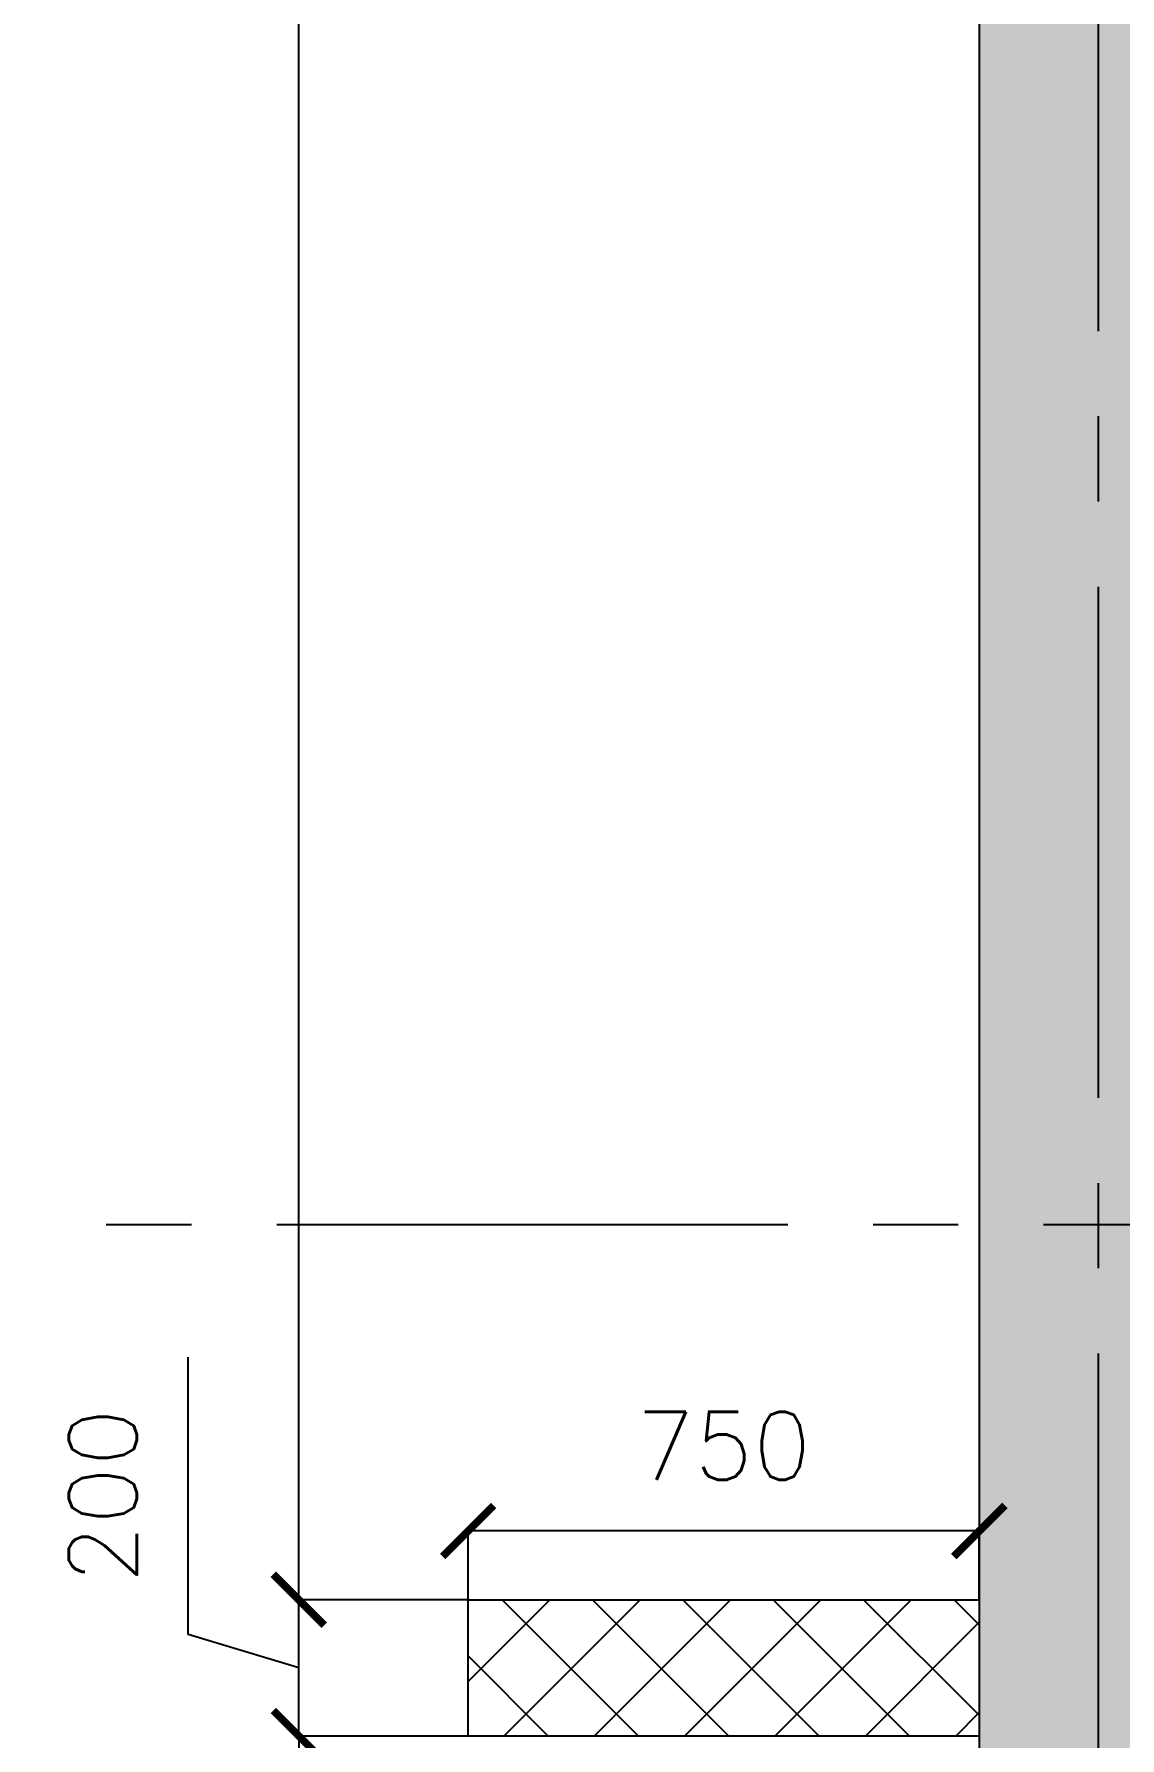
# Model space of a CAD drawing. Header units: millimetres. Extents: x 1135099 to 1230264, y -5736945 to -5695799.
# Drawn here: x 1183444 to 1185037, y -5714802 to -5712303 of the extents above; entities that cross this region are included whole.
import ezdxf

# ---------------------------------------------------------------- set-up
doc = ezdxf.new("R2010")
doc.units = ezdxf.units.MM
doc.header["$LTSCALE"] = 1000
doc.header["$MEASUREMENT"] = 0
for name, pattern in [('AUDIT_D_120904163729-0', [0]), ('T8(T9 IS SIMILAR) - TYPICAL FLOOR ELEVATION$1$AUDIT_D_120904163729-0', [0]), ('T8(T9 IS SIMILAR) - TYPICAL FLOOR ELEVATION$1$HIDDEN', [0.375, 0.25, -0.125]), ('T8_REFUGE COLUMNS$0$CENTER2', [1.125, 0.75, -0.125, 0.125, -0.125])]:
    doc.linetypes.add(name, pattern=pattern)
doc.layers.get('0').update_dxf_attribs({"linetype": 'AUDIT_D_120904163729-0'})
for name, color, linetype in [('T8(T9 IS SIMILAR) - TYPICAL FLOOR ELEVATION$1$A-DIM', 1, 'T8(T9 IS SIMILAR) - TYPICAL FLOOR ELEVATION$1$AUDIT_D_120904163729-0'), ('T8(T9 IS SIMILAR) - TYPICAL FLOOR ELEVATION$1$A-WALL HATCH', 252, 'T8(T9 IS SIMILAR) - TYPICAL FLOOR ELEVATION$1$AUDIT_D_120904163729-0'), ('T8(T9 IS SIMILAR) - TYPICAL FLOOR ELEVATION$1$A-WALL-FEATURES', 6, 'T8(T9 IS SIMILAR) - TYPICAL FLOOR ELEVATION$1$AUDIT_D_120904163729-0'), ('T8_REFUGE COLUMNS$0$A-CENTERLINE', 193, 'T8_REFUGE COLUMNS$0$CENTER2'), ('T8_REFUGE COLUMNS$1$A-RCC COLS', 3, 'Continuous'), ('T8_TYPICAL COLUMNS$0$A-RCC COLS', 3, 'Continuous')]:
    doc.layers.add(name, color=color, linetype=linetype)
doc.layers.add('T8(T9 IS SIMILAR)$0$D&W', color=8, linetype='Continuous', lineweight=25)
doc.layers.add('T8_REFUGE COLUMNS$1$COL-HATCH', color=7, linetype='Continuous', lineweight=25, true_color=0xa3a3a3)
doc.styles.add('T8(T9 IS SIMILAR) - TYPICAL FLOOR ELEVATION$1$Romans 1', font='romans.shx', dxfattribs={"height": 100})
doc.dimstyles.new('T8(T9 IS SIMILAR) - TYPICAL FLOOR ELEVATION$1$ALPINE S', dxfattribs={"dimscale": 0, "dimtxt": 100, "dimasz": 75, "dimexe": 0, "dimexo": 0, "dimgap": 75, "dimtad": 1, "dimdec": 0, "dimzin": 0, "dimdsep": 46, "dimtxsty": 'T8(T9 IS SIMILAR) - TYPICAL FLOOR ELEVATION$1$Romans 1', "dimblk": 'T8(T9 IS SIMILAR) - TYPICAL FLOOR ELEVATION$1$_ArchTick', "dimcen": 0.09, "dimclrd": 256, "dimclre": 256, "dimclrt": 7, "dimadec": 0, "dimazin": 0, "dimtfac": 1, "dimtdec": 0, "dimtofl": 0, "dimtmove": 1, "dimatfit": 0, "dimldrblk": 'T8(T9 IS SIMILAR) - TYPICAL FLOOR ELEVATION$1$_Open90', "dimfxl": 1, "dimtolj": 1, "dimtzin": 0, "dimarcsym": 0})

# ---------------------------------------------------------------- blocks, each defined once
blk = doc.blocks.new('T8_REFUGE COLUMNS')
at = {"layer": 'T8_REFUGE COLUMNS$1$COL-HATCH', "linetype": 'ByBlock'}
h = blk.add_hatch(color=256, dxfattribs=at)
h.dxf.hatch_style = 1
h.paths.add_polyline_path([(1184832.1, -5718799.9), (1185182.1, -5718799.9), (1185182.1, -5709299.9), (1184832.1, -5709299.9)])
at = {"layer": 'T8_REFUGE COLUMNS$0$A-CENTERLINE'}
for p, q in [((1185007.1, -5719488.7), (1185007.1, -5698299.6)), ((1229551.2, -5714049.9), (1182156.9, -5714049.9))]:
    blk.add_line(p, q, dxfattribs=at)
at = {"layer": 'T8_REFUGE COLUMNS$1$A-RCC COLS', "linetype": 'ByBlock'}
blk.add_lwpolyline([(1184832.1, -5718799.9), (1185182.1, -5718799.9), (1185182.1, -5709299.9), (1184832.1, -5709299.9)], close=True, dxfattribs=at)
blk = doc.blocks.new('T8_TYPICAL COLUMNS')
at = {"layer": 'T8_TYPICAL COLUMNS$0$A-RCC COLS', "linetype": 'ByBlock'}
blk.add_blockref('T8_REFUGE COLUMNS', (0, 0), dxfattribs=at)
blk = doc.blocks.new('T8(T9 IS SIMILAR) - TYPICAL FLOOR ELEVATION$1$_ArchTick')
at = {"color": 0, "linetype": 'ByBlock', "const_width": 0.15}
blk.add_lwpolyline([(-0.5, -0.5), (0.5, 0.5)], dxfattribs=at)
blk = doc.blocks.new('*D818')
at = {"layer": 'T8(T9 IS SIMILAR) - TYPICAL FLOOR ELEVATION$1$A-DIM', "linetype": 'T8(T9 IS SIMILAR) - TYPICAL FLOOR ELEVATION$1$HIDDEN', "lineweight": -2, "transparency": 16777216}
for p, q in [((1184082.1, -5714599.9), (1184082.1, -5714499.1)), ((1184832.1, -5714599.9), (1184832.1, -5714499.1))]:
    blk.add_line(p, q, dxfattribs=at)
at = {"layer": 'T8(T9 IS SIMILAR) - TYPICAL FLOOR ELEVATION$1$A-DIM', "lineweight": -2, "transparency": 16777216}
blk.add_line((1184832.1, -5714499.1), (1184082.1, -5714499.1), dxfattribs=at)
at = {"layer": 'T8(T9 IS SIMILAR) - TYPICAL FLOOR ELEVATION$1$A-DIM', "linetype": 'ByBlock', "lineweight": -2, "transparency": 16777216, "xscale": 75, "yscale": 75, "zscale": 75, "rotation": 180}
blk.add_blockref('T8(T9 IS SIMILAR) - TYPICAL FLOOR ELEVATION$1$_ArchTick', (1184082.1, -5714499.1), dxfattribs=at)
at = {"layer": 'T8(T9 IS SIMILAR) - TYPICAL FLOOR ELEVATION$1$A-DIM', "linetype": 'ByBlock', "lineweight": -2, "transparency": 16777216, "xscale": 75, "yscale": 75, "zscale": 75}
blk.add_blockref('T8(T9 IS SIMILAR) - TYPICAL FLOOR ELEVATION$1$_ArchTick', (1184832.1, -5714499.1), dxfattribs=at)
at = {"layer": 'T8(T9 IS SIMILAR) - TYPICAL FLOOR ELEVATION$1$A-DIM', "color": 7, "linetype": 'ByBlock', "transparency": 16777216, "insert": (1184457.1, -5714374.1), "char_height": 100, "attachment_point": 5, "style": 'T8(T9 IS SIMILAR) - TYPICAL FLOOR ELEVATION$1$Romans 1'}
blk.add_mtext('\\A1;750', dxfattribs=at)
blk = doc.blocks.new('T8(T9 IS SIMILAR) - TYPICAL FLOOR ELEVATION$1$_Open90')
at = {"color": 0, "linetype": 'ByBlock', "lineweight": -2}
for p, q in [((-0.5, 0.5), (0, 0)), ((0, 0), (-1, 0)), ((0, 0), (-0.5, -0.5))]:
    blk.add_line(p, q, dxfattribs=at)
blk = doc.blocks.new('*D819')
at = {"layer": 'T8(T9 IS SIMILAR) - TYPICAL FLOOR ELEVATION$1$A-DIM', "lineweight": -2, "transparency": 16777216}
for p, q in [((1183671.1, -5714651.1), (1183671.1, -5714244)), ((1183833.6, -5714599.9), (1183833.6, -5714524.9)), ((1183833.6, -5714799.9), (1183833.6, -5714599.9)), ((1183833.6, -5714699.9), (1183671.1, -5714651.1)), ((1183833.6, -5714799.9), (1183833.6, -5714874.9))]:
    blk.add_line(p, q, dxfattribs=at)
at = {"layer": 'T8(T9 IS SIMILAR) - TYPICAL FLOOR ELEVATION$1$A-DIM', "linetype": 'T8(T9 IS SIMILAR) - TYPICAL FLOOR ELEVATION$1$HIDDEN', "lineweight": -2, "transparency": 16777216}
for p, q in [((1184082.1, -5714599.9), (1183833.6, -5714599.9)), ((1184082.1, -5714799.9), (1183833.6, -5714799.9))]:
    blk.add_line(p, q, dxfattribs=at)
at = {"layer": 'T8(T9 IS SIMILAR) - TYPICAL FLOOR ELEVATION$1$A-DIM', "linetype": 'ByBlock', "lineweight": -2, "transparency": 16777216, "xscale": 75, "yscale": 75, "zscale": 75}
for p, rotation in [((1183833.6, -5714599.9), 270), ((1183833.6, -5714799.9), 90)]:
    blk.add_blockref('T8(T9 IS SIMILAR) - TYPICAL FLOOR ELEVATION$1$_ArchTick', p, dxfattribs=dict(at, rotation=rotation))
at = {"layer": 'T8(T9 IS SIMILAR) - TYPICAL FLOOR ELEVATION$1$A-DIM', "color": 7, "linetype": 'ByBlock', "transparency": 16777216, "insert": (1183546.1, -5714447.5), "char_height": 100, "attachment_point": 5, "rotation": 90, "style": 'T8(T9 IS SIMILAR) - TYPICAL FLOOR ELEVATION$1$Romans 1'}
blk.add_mtext('\\A1;200', dxfattribs=at)
blk = doc.blocks.new('*D820')
at = {"layer": 'T8(T9 IS SIMILAR) - TYPICAL FLOOR ELEVATION$1$A-DIM', "linetype": 'T8(T9 IS SIMILAR) - TYPICAL FLOOR ELEVATION$1$HIDDEN', "lineweight": -2, "transparency": 16777216}
for p, q in [((1184832.1, -5709299.9), (1183833.6, -5709299.9)), ((1184082.1, -5714599.9), (1183833.6, -5714599.9))]:
    blk.add_line(p, q, dxfattribs=at)
at = {"layer": 'T8(T9 IS SIMILAR) - TYPICAL FLOOR ELEVATION$1$A-DIM', "lineweight": -2, "transparency": 16777216}
blk.add_line((1183833.6, -5714599.9), (1183833.6, -5709299.9), dxfattribs=at)
at = {"layer": 'T8(T9 IS SIMILAR) - TYPICAL FLOOR ELEVATION$1$A-DIM', "linetype": 'ByBlock', "lineweight": -2, "transparency": 16777216, "xscale": 75, "yscale": 75, "zscale": 75}
for p, rotation in [((1183833.6, -5709299.9), 90), ((1183833.6, -5714599.9), 270)]:
    blk.add_blockref('T8(T9 IS SIMILAR) - TYPICAL FLOOR ELEVATION$1$_ArchTick', p, dxfattribs=dict(at, rotation=rotation))
at = {"layer": 'T8(T9 IS SIMILAR) - TYPICAL FLOOR ELEVATION$1$A-DIM', "color": 7, "linetype": 'ByBlock', "transparency": 16777216, "insert": (1183708.6, -5711949.9), "char_height": 100, "attachment_point": 5, "rotation": 90, "style": 'T8(T9 IS SIMILAR) - TYPICAL FLOOR ELEVATION$1$Romans 1'}
blk.add_mtext('\\A1;5300', dxfattribs=at)
blk = doc.blocks.new('T8(T9 IS SIMILAR) - TYPICAL FLOOR ELEVATION')
at = {"layer": 'T8(T9 IS SIMILAR) - TYPICAL FLOOR ELEVATION$1$A-WALL HATCH', "linetype": 'ByBlock'}
h = blk.add_hatch(dxfattribs=at)
h.set_pattern_fill('ANSI37', color=256, scale=750, angle=90)
h.set_pattern_definition([(135, (-4500972.9, -6862799.35), (-66.2912607, -66.2912607), []), (225, (-4500972.9, -6862799.35), (66.2912607, -66.2912607), [])])
h.paths.add_polyline_path([(1184082.1, -5714799.9), (1184082.1, -5714599.9), (1184832.1, -5714599.9), (1184832.1, -5714799.9)])
at = {"layer": 'T8(T9 IS SIMILAR) - TYPICAL FLOOR ELEVATION$1$A-WALL-FEATURES', "linetype": 'ByBlock'}
blk.add_lwpolyline([(1184082.1, -5714799.9), (1184082.1, -5714599.9), (1184832.1, -5714599.9), (1184832.1, -5714799.9)], close=True, dxfattribs=at)
at = {"layer": 'T8(T9 IS SIMILAR) - TYPICAL FLOOR ELEVATION$1$A-DIM', "linetype": 'ByBlock'}
for base, p1, p2, angle, picture, middle in [((1183833.6, -5709299.9), (1184082.1, -5714599.9, 0.3), (1184832.1, -5709299.9), 90, '*D820', (1183708.6, -5711949.9)), ((1183833.6, -5714599.9), (1184082.1, -5714799.9), (1184082.1, -5714599.9), 90, '*D819', (1183546.1, -5714576.1)), ((1184082.1, -5714499.1, 0.3), (1184832.1, -5714599.9, 0.3), (1184082.1, -5714599.9, 0.3), 0, '*D818', (1184457.1, -5714374.1, 0.3))]:
    dim = blk.add_linear_dim(base=base, p1=p1, p2=p2, angle=angle, dimstyle='T8(T9 IS SIMILAR) - TYPICAL FLOOR ELEVATION$1$ALPINE S', override={"dimscale": 1, "dimfxl": 5, "dimarcsym": 1}, dxfattribs=at)
    dim.commit()
    dim.dimension.update_dxf_attribs({"geometry": picture, "text_midpoint": middle})
blk = doc.blocks.new('T8(T9 IS SIMILAR)')
at = {"layer": 'T8(T9 IS SIMILAR)$0$D&W', "linetype": 'ByBlock'}
blk.add_blockref('T8(T9 IS SIMILAR) - TYPICAL FLOOR ELEVATION', (0, 0), dxfattribs=at)
blk.add_blockref('T8_TYPICAL COLUMNS', (0, 0), dxfattribs=at)

msp = doc.modelspace()

# ---------------------------------------------------------------- block references
at = {"linetype": 'ByBlock'}
msp.add_blockref('T8(T9 IS SIMILAR)', (-1.4, 0.2, -0.6), dxfattribs=at)

doc.saveas('drawing.dxf')
